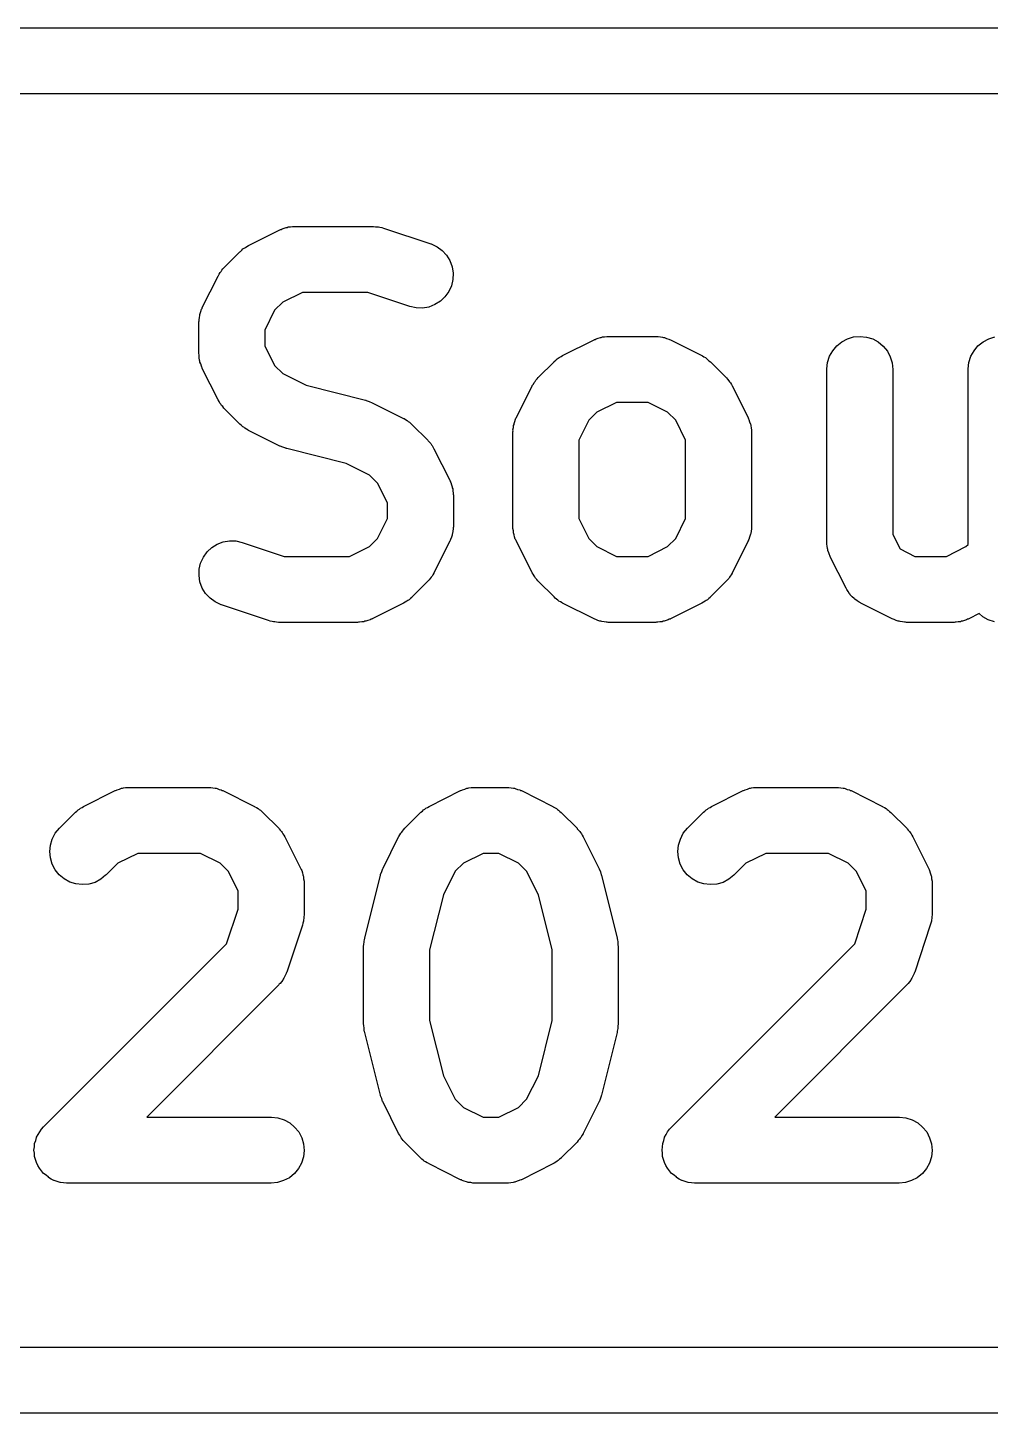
# Model space of a CAD drawing. Extents: x 50 to 150, y -150 to -50.
# Drawn here: x 122.39 to 126.77, y -140.15 to -133.85 of the extents above; entities that cross this region are included whole.
import ezdxf

# ---------------------------------------------------------------- set-up
doc = ezdxf.new("R2010")
doc.units = 0
doc.layers.add('BLACK', color=7, linetype='CONTINUOUS')

msp = doc.modelspace()

# ---------------------------------------------------------------- linework, layer by layer
at = {"layer": 'BLACK', "linetype": 'CONTINUOUS'}
for p, q in [((115.007, -133.85), (130.993, -133.85)), ((130.85, -134.15), (115.15, -134.15)), ((123.574, -134.758), (123.578, -134.756)), ((123.578, -134.756), (123.588, -134.755)), ((123.588, -134.755), (123.598, -134.754)), ((123.598, -134.754), (123.603, -134.754)), ((123.603, -134.754), (123.607, -134.754)), ((123.607, -134.754), (123.964, -134.754)), ((123.964, -134.754), (123.966, -134.754)), ((123.966, -134.754), (123.975, -134.755)), ((123.975, -134.755), (123.983, -134.755)), ((123.983, -134.755), (123.989, -134.756)), ((123.989, -134.756), (123.995, -134.757)), ((123.995, -134.757), (124.004, -134.759)), ((123.397, -134.841), (123.54, -134.769)), ((123.54, -134.769), (123.542, -134.768)), ((123.542, -134.768), (123.546, -134.767)), ((123.546, -134.767), (123.55, -134.765)), ((123.55, -134.765), (123.56, -134.762)), ((123.56, -134.762), (123.569, -134.758)), ((123.569, -134.758), (123.574, -134.758)), ((124.004, -134.759), (124.012, -134.761)), ((124.012, -134.761), (124.226, -134.833)), ((123.287, -134.94), (123.358, -134.869)), ((123.358, -134.869), (123.36, -134.867)), ((123.36, -134.867), (123.366, -134.862)), ((123.366, -134.862), (123.372, -134.856)), ((123.372, -134.856), (123.378, -134.853)), ((123.378, -134.853), (123.383, -134.849)), ((123.383, -134.849), (123.39, -134.845)), ((123.39, -134.845), (123.397, -134.841)), ((124.226, -134.833), (124.228, -134.833)), ((124.228, -134.833), (124.255, -134.846)), ((124.255, -134.846), (124.278, -134.863)), ((124.278, -134.863), (124.298, -134.884)), ((123.281, -134.947), (123.287, -134.94)), ((124.298, -134.884), (124.313, -134.909)), ((124.313, -134.909), (124.324, -134.937)), ((124.324, -134.937), (124.328, -134.966)), ((123.187, -135.122), (123.259, -134.979)), ((123.259, -134.979), (123.26, -134.977)), ((123.26, -134.977), (123.264, -134.97)), ((123.264, -134.97), (123.268, -134.963)), ((123.268, -134.963), (123.272, -134.958)), ((123.272, -134.958), (123.276, -134.953)), ((123.276, -134.953), (123.281, -134.947)), ((124.327, -134.995), (124.321, -135.023)), ((124.328, -134.966), (124.327, -134.995)), ((123.643, -135.054), (123.553, -135.098)), ((123.94, -135.054), (123.643, -135.054)), ((124.131, -135.117), (123.94, -135.054)), ((124.308, -135.05), (124.291, -135.074)), ((124.321, -135.023), (124.308, -135.05)), ((123.18, -135.14), (123.184, -135.13)), ((123.184, -135.13), (123.186, -135.126)), ((123.186, -135.126), (123.187, -135.122)), ((123.516, -135.135), (123.471, -135.225)), ((123.553, -135.098), (123.516, -135.135)), ((124.16, -135.124), (124.131, -135.117)), ((124.189, -135.125), (124.16, -135.124)), ((124.218, -135.12), (124.189, -135.125)), ((124.245, -135.109), (124.218, -135.12)), ((124.27, -135.094), (124.245, -135.109)), ((124.291, -135.074), (124.27, -135.094)), ((123.171, -135.187), (123.172, -135.183)), ((123.171, -135.189), (123.171, -135.187)), ((123.171, -135.332), (123.171, -135.189)), ((123.172, -135.178), (123.174, -135.168)), ((123.172, -135.183), (123.172, -135.178)), ((123.174, -135.168), (123.175, -135.158)), ((123.175, -135.158), (123.176, -135.154)), ((123.176, -135.154), (123.177, -135.15)), ((123.177, -135.15), (123.18, -135.14)), ((123.471, -135.225), (123.471, -135.297)), ((124.988, -135.262), (124.998, -135.258)), ((124.998, -135.258), (125.002, -135.258)), ((125.002, -135.258), (125.007, -135.256)), ((125.007, -135.256), (125.017, -135.255)), ((125.017, -135.255), (125.027, -135.254)), ((125.027, -135.254), (125.031, -135.254)), ((125.031, -135.254), (125.036, -135.254)), ((125.036, -135.254), (125.25, -135.254)), ((125.25, -135.254), (125.252, -135.254)), ((125.252, -135.254), (125.256, -135.254)), ((125.256, -135.254), (125.261, -135.254)), ((125.261, -135.254), (125.271, -135.256)), ((125.271, -135.256), (125.281, -135.257)), ((125.281, -135.257), (125.285, -135.258)), ((125.285, -135.258), (125.29, -135.259)), ((125.29, -135.259), (125.299, -135.263)), ((126.122, -135.264), (126.15, -135.256)), ((126.15, -135.256), (126.18, -135.254)), ((126.18, -135.254), (126.209, -135.257)), ((126.209, -135.257), (126.237, -135.265)), ((126.765, -135.264), (126.793, -135.256)), ((123.471, -135.297), (123.516, -135.386)), ((124.826, -135.341), (124.969, -135.269)), ((124.969, -135.269), (124.971, -135.268)), ((124.971, -135.268), (124.975, -135.267)), ((124.975, -135.267), (124.979, -135.265)), ((124.979, -135.265), (124.988, -135.262)), ((125.299, -135.263), (125.309, -135.266)), ((125.309, -135.266), (125.313, -135.268)), ((125.313, -135.268), (125.317, -135.269)), ((125.317, -135.269), (125.46, -135.341)), ((126.041, -135.344), (126.055, -135.319)), ((126.055, -135.319), (126.074, -135.296)), ((126.074, -135.296), (126.096, -135.278)), ((126.096, -135.278), (126.122, -135.264)), ((126.237, -135.265), (126.262, -135.279)), ((126.262, -135.279), (126.285, -135.298)), ((126.285, -135.298), (126.304, -135.321)), ((126.304, -135.321), (126.317, -135.346)), ((126.684, -135.344), (126.698, -135.319)), ((126.698, -135.319), (126.716, -135.296)), ((126.716, -135.296), (126.739, -135.278)), ((126.739, -135.278), (126.765, -135.264)), ((123.172, -135.337), (123.171, -135.332)), ((123.172, -135.341), (123.172, -135.337)), ((123.173, -135.351), (123.172, -135.341)), ((123.174, -135.361), (123.173, -135.351)), ((123.176, -135.366), (123.174, -135.361)), ((123.176, -135.37), (123.176, -135.366)), ((123.18, -135.379), (123.176, -135.37)), ((123.183, -135.389), (123.18, -135.379)), ((123.516, -135.386), (123.553, -135.423)), ((124.715, -135.44), (124.787, -135.369)), ((124.787, -135.369), (124.788, -135.367)), ((124.788, -135.367), (124.795, -135.362)), ((124.795, -135.362), (124.801, -135.356)), ((124.801, -135.356), (124.806, -135.353)), ((124.806, -135.353), (124.811, -135.349)), ((124.811, -135.349), (124.819, -135.345)), ((124.819, -135.345), (124.826, -135.341)), ((125.46, -135.341), (125.462, -135.342)), ((125.462, -135.342), (125.469, -135.346)), ((125.469, -135.346), (125.476, -135.35)), ((125.476, -135.35), (125.481, -135.354)), ((125.481, -135.354), (125.486, -135.358)), ((125.486, -135.358), (125.492, -135.364)), ((125.492, -135.364), (125.499, -135.369)), ((125.499, -135.369), (125.57, -135.44)), ((126.029, -135.401), (126.032, -135.372)), ((126.032, -135.372), (126.041, -135.344)), ((126.317, -135.346), (126.326, -135.374)), ((126.326, -135.374), (126.329, -135.404)), ((126.671, -135.401), (126.675, -135.372)), ((126.675, -135.372), (126.684, -135.344)), ((123.185, -135.393), (123.183, -135.389)), ((123.186, -135.397), (123.185, -135.393)), ((123.187, -135.399), (123.186, -135.397)), ((123.259, -135.542), (123.187, -135.399)), ((123.553, -135.423), (123.659, -135.476)), ((124.704, -135.453), (124.71, -135.447)), ((124.71, -135.447), (124.715, -135.44)), ((125.57, -135.44), (125.572, -135.442)), ((125.572, -135.442), (125.577, -135.448)), ((125.577, -135.448), (125.583, -135.455)), ((126.029, -135.404), (126.029, -135.401)), ((126.029, -136.189), (126.029, -135.404)), ((126.329, -135.404), (126.329, -136.154)), ((126.671, -135.404), (126.671, -135.401)), ((126.671, -136.199), (126.671, -135.404)), ((123.659, -135.476), (123.929, -135.544)), ((124.616, -135.622), (124.687, -135.479)), ((124.687, -135.479), (124.688, -135.477)), ((124.688, -135.477), (124.693, -135.47)), ((124.693, -135.47), (124.697, -135.463)), ((124.697, -135.463), (124.701, -135.458)), ((124.701, -135.458), (124.704, -135.453)), ((125.583, -135.455), (125.586, -135.46)), ((125.586, -135.46), (125.59, -135.465)), ((125.59, -135.465), (125.594, -135.472)), ((125.594, -135.472), (125.598, -135.479)), ((125.598, -135.479), (125.67, -135.622)), ((123.263, -135.549), (123.259, -135.542)), ((123.267, -135.557), (123.263, -135.549)), ((123.271, -135.562), (123.267, -135.557)), ((123.274, -135.567), (123.271, -135.562)), ((123.28, -135.573), (123.274, -135.567)), ((123.285, -135.58), (123.28, -135.573)), ((123.929, -135.544), (123.931, -135.544)), ((123.931, -135.544), (123.932, -135.545)), ((123.932, -135.545), (123.933, -135.545)), ((123.933, -135.545), (123.946, -135.55)), ((123.946, -135.55), (123.959, -135.555)), ((123.959, -135.555), (123.959, -135.555)), ((123.959, -135.555), (123.96, -135.555)), ((123.96, -135.555), (124.103, -135.627)), ((125.071, -135.554), (124.982, -135.598)), ((125.215, -135.554), (125.071, -135.554)), ((125.304, -135.598), (125.215, -135.554)), ((123.287, -135.581), (123.285, -135.58)), ((123.358, -135.652), (123.287, -135.581)), ((124.103, -135.627), (124.105, -135.627)), ((124.105, -135.627), (124.112, -135.632)), ((124.112, -135.632), (124.119, -135.636)), ((124.119, -135.636), (124.124, -135.64)), ((124.609, -135.64), (124.612, -135.63)), ((124.612, -135.63), (124.614, -135.626)), ((124.614, -135.626), (124.616, -135.622)), ((124.945, -135.635), (124.9, -135.725)), ((124.982, -135.598), (124.945, -135.635)), ((125.341, -135.635), (125.304, -135.598)), ((125.386, -135.725), (125.341, -135.635)), ((125.67, -135.622), (125.671, -135.624)), ((125.671, -135.624), (125.672, -135.628)), ((125.672, -135.628), (125.674, -135.632)), ((125.674, -135.632), (125.677, -135.642)), ((123.365, -135.658), (123.358, -135.652)), ((123.371, -135.664), (123.365, -135.658)), ((123.376, -135.667), (123.371, -135.664)), ((123.381, -135.671), (123.376, -135.667)), ((123.388, -135.675), (123.381, -135.671)), ((123.395, -135.68), (123.388, -135.675)), ((123.397, -135.681), (123.395, -135.68)), ((123.54, -135.752), (123.397, -135.681)), ((124.124, -135.64), (124.129, -135.643)), ((124.129, -135.643), (124.135, -135.649)), ((124.135, -135.649), (124.142, -135.655)), ((124.142, -135.655), (124.213, -135.726)), ((124.6, -135.678), (124.602, -135.668)), ((124.601, -135.683), (124.6, -135.678)), ((124.6, -135.687), (124.601, -135.683)), ((124.6, -135.689), (124.6, -135.687)), ((124.6, -136.118), (124.6, -135.689)), ((124.602, -135.668), (124.603, -135.658)), ((124.603, -135.658), (124.605, -135.654)), ((124.605, -135.65), (124.609, -135.64)), ((124.605, -135.654), (124.605, -135.65)), ((125.677, -135.642), (125.681, -135.652)), ((125.681, -135.652), (125.682, -135.656)), ((125.682, -135.656), (125.683, -135.66)), ((125.683, -135.66), (125.684, -135.67)), ((125.684, -135.67), (125.685, -135.68)), ((125.685, -135.68), (125.685, -135.685)), ((125.685, -135.685), (125.686, -135.689)), ((125.686, -135.689), (125.686, -136.118)), ((123.541, -135.752), (123.54, -135.752)), ((123.541, -135.753), (123.541, -135.752)), ((123.554, -135.757), (123.541, -135.753)), ((123.567, -135.762), (123.554, -135.757)), ((123.568, -135.763), (123.567, -135.762)), ((123.569, -135.763), (123.568, -135.763)), ((123.571, -135.763), (123.569, -135.763)), ((123.841, -135.831), (123.571, -135.763)), ((124.213, -135.726), (124.215, -135.728)), ((124.215, -135.728), (124.22, -135.734)), ((124.22, -135.734), (124.226, -135.74)), ((124.226, -135.74), (124.229, -135.746)), ((124.229, -135.746), (124.233, -135.75)), ((124.233, -135.75), (124.237, -135.758)), ((124.237, -135.758), (124.241, -135.765)), ((124.241, -135.765), (124.313, -135.908)), ((124.9, -135.725), (124.9, -136.082)), ((125.386, -136.082), (125.386, -135.725)), ((123.947, -135.884), (123.841, -135.831)), ((123.984, -135.921), (123.947, -135.884)), ((124.029, -136.01), (123.984, -135.921)), ((124.313, -135.908), (124.314, -135.91)), ((124.314, -135.91), (124.315, -135.914)), ((124.315, -135.914), (124.317, -135.918)), ((124.317, -135.918), (124.32, -135.928)), ((124.32, -135.928), (124.324, -135.937)), ((124.324, -135.937), (124.324, -135.942)), ((124.324, -135.942), (124.326, -135.946)), ((124.326, -135.946), (124.327, -135.956)), ((124.029, -136.082), (124.029, -136.01)), ((124.327, -135.956), (124.328, -135.966)), ((124.328, -135.966), (124.328, -135.971)), ((124.328, -135.971), (124.329, -135.975)), ((124.329, -135.975), (124.329, -136.118)), ((123.984, -136.172), (124.029, -136.082)), ((124.326, -136.139), (124.325, -136.149)), ((124.328, -136.129), (124.326, -136.139)), ((124.329, -136.12), (124.328, -136.124)), ((124.328, -136.124), (124.328, -136.129)), ((124.329, -136.118), (124.329, -136.12)), ((124.6, -136.122), (124.6, -136.118)), ((124.6, -136.127), (124.6, -136.122)), ((124.602, -136.137), (124.6, -136.127)), ((124.603, -136.147), (124.602, -136.137)), ((124.9, -136.082), (124.945, -136.172)), ((125.341, -136.172), (125.386, -136.082)), ((125.684, -136.139), (125.682, -136.149)), ((125.685, -136.129), (125.684, -136.139)), ((125.686, -136.12), (125.685, -136.124)), ((125.685, -136.124), (125.685, -136.129)), ((125.686, -136.118), (125.686, -136.12)), ((123.23, -136.213), (123.255, -136.198)), ((123.255, -136.198), (123.282, -136.187)), ((123.282, -136.187), (123.311, -136.183)), ((123.311, -136.183), (123.34, -136.183)), ((123.34, -136.183), (123.369, -136.19)), ((123.369, -136.19), (123.56, -136.254)), ((123.947, -136.209), (123.984, -136.172)), ((124.313, -136.185), (124.241, -136.328)), ((124.314, -136.181), (124.313, -136.185)), ((124.316, -136.177), (124.314, -136.181)), ((124.32, -136.167), (124.316, -136.177)), ((124.323, -136.158), (124.32, -136.167)), ((124.324, -136.153), (124.323, -136.158)), ((124.325, -136.149), (124.324, -136.153)), ((124.604, -136.151), (124.603, -136.147)), ((124.605, -136.156), (124.604, -136.151)), ((124.608, -136.165), (124.605, -136.156)), ((124.611, -136.175), (124.608, -136.165)), ((124.613, -136.179), (124.611, -136.175)), ((124.615, -136.183), (124.613, -136.179)), ((124.616, -136.185), (124.615, -136.183)), ((124.687, -136.328), (124.616, -136.185)), ((124.945, -136.172), (124.982, -136.209)), ((125.304, -136.209), (125.341, -136.172)), ((125.67, -136.185), (125.598, -136.328)), ((125.671, -136.181), (125.67, -136.185)), ((125.674, -136.177), (125.671, -136.181)), ((125.677, -136.167), (125.674, -136.177)), ((125.68, -136.158), (125.677, -136.167)), ((125.681, -136.153), (125.68, -136.158)), ((125.682, -136.149), (125.681, -136.153)), ((126.029, -136.194), (126.029, -136.189)), ((126.029, -136.198), (126.029, -136.194)), ((126.03, -136.208), (126.029, -136.198)), ((126.329, -136.154), (126.362, -136.22)), ((126.661, -136.209), (126.671, -136.199)), ((123.179, -136.284), (123.192, -136.257)), ((123.192, -136.257), (123.209, -136.233)), ((123.209, -136.233), (123.23, -136.213)), ((123.56, -136.254), (123.857, -136.254)), ((123.857, -136.254), (123.947, -136.209)), ((124.982, -136.209), (125.071, -136.254)), ((125.071, -136.254), (125.215, -136.254)), ((125.215, -136.254), (125.304, -136.209)), ((126.031, -136.218), (126.03, -136.208)), ((126.033, -136.223), (126.031, -136.218)), ((126.033, -136.227), (126.033, -136.223)), ((126.037, -136.237), (126.033, -136.227)), ((126.04, -136.246), (126.037, -136.237)), ((126.042, -136.25), (126.04, -136.246)), ((126.043, -136.254), (126.042, -136.25)), ((126.044, -136.256), (126.043, -136.254)), ((126.116, -136.399), (126.044, -136.256)), ((126.362, -136.22), (126.428, -136.254)), ((126.428, -136.254), (126.572, -136.254)), ((126.572, -136.254), (126.661, -136.209)), ((123.172, -136.341), (123.173, -136.312)), ((123.173, -136.312), (123.179, -136.284)), ((124.24, -136.33), (124.236, -136.337)), ((124.241, -136.328), (124.24, -136.33)), ((124.692, -136.335), (124.687, -136.328)), ((125.597, -136.33), (125.593, -136.337)), ((125.598, -136.328), (125.597, -136.33)), ((123.176, -136.37), (123.172, -136.341)), ((123.187, -136.398), (123.176, -136.37)), ((124.213, -136.367), (124.142, -136.438)), ((124.219, -136.36), (124.213, -136.367)), ((124.224, -136.354), (124.219, -136.36)), ((124.228, -136.349), (124.224, -136.354)), ((124.232, -136.344), (124.228, -136.349)), ((124.236, -136.337), (124.232, -136.344)), ((124.696, -136.342), (124.692, -136.335)), ((124.7, -136.347), (124.696, -136.342)), ((124.703, -136.353), (124.7, -136.347)), ((124.709, -136.359), (124.703, -136.353)), ((124.714, -136.365), (124.709, -136.359)), ((124.715, -136.367), (124.714, -136.365)), ((124.787, -136.438), (124.715, -136.367)), ((125.57, -136.367), (125.499, -136.438)), ((125.576, -136.36), (125.57, -136.367)), ((125.582, -136.354), (125.576, -136.36)), ((125.585, -136.349), (125.582, -136.354)), ((125.589, -136.344), (125.585, -136.349)), ((125.593, -136.337), (125.589, -136.344)), ((123.202, -136.423), (123.187, -136.398)), ((123.222, -136.444), (123.202, -136.423)), ((123.245, -136.461), (123.222, -136.444)), ((124.117, -136.458), (124.11, -136.462)), ((124.122, -136.454), (124.117, -136.458)), ((124.128, -136.451), (124.122, -136.454)), ((124.134, -136.445), (124.128, -136.451)), ((124.14, -136.44), (124.134, -136.445)), ((124.142, -136.438), (124.14, -136.44)), ((124.793, -136.444), (124.787, -136.438)), ((124.799, -136.449), (124.793, -136.444)), ((124.805, -136.453), (124.799, -136.449)), ((124.809, -136.457), (124.805, -136.453)), ((124.817, -136.461), (124.809, -136.457)), ((125.475, -136.458), (125.467, -136.462)), ((125.479, -136.454), (125.475, -136.458)), ((125.485, -136.451), (125.479, -136.454)), ((125.491, -136.445), (125.485, -136.451)), ((125.497, -136.44), (125.491, -136.445)), ((125.499, -136.438), (125.497, -136.44)), ((126.118, -136.402), (126.116, -136.399)), ((126.119, -136.405), (126.118, -136.402)), ((126.125, -136.414), (126.119, -136.405)), ((126.131, -136.424), (126.125, -136.414)), ((126.134, -136.426), (126.131, -136.424)), ((126.135, -136.429), (126.134, -136.426)), ((126.144, -136.437), (126.135, -136.429)), ((126.152, -136.445), (126.144, -136.437)), ((126.154, -136.447), (126.152, -136.445)), ((126.156, -136.449), (126.154, -136.447)), ((126.166, -136.456), (126.156, -136.449)), ((126.175, -136.462), (126.166, -136.456)), ((123.272, -136.474), (123.245, -136.461)), ((123.274, -136.474), (123.272, -136.474)), ((123.488, -136.546), (123.274, -136.474)), ((124.103, -136.466), (123.96, -136.538)), ((124.11, -136.462), (124.103, -136.466)), ((124.824, -136.465), (124.817, -136.461)), ((124.826, -136.466), (124.824, -136.465)), ((124.969, -136.538), (124.826, -136.466)), ((125.46, -136.466), (125.317, -136.538)), ((125.467, -136.462), (125.46, -136.466)), ((126.178, -136.464), (126.175, -136.462)), ((126.181, -136.465), (126.178, -136.464)), ((126.183, -136.466), (126.181, -136.465)), ((126.326, -136.538), (126.183, -136.466)), ((126.721, -136.514), (126.674, -136.538)), ((126.738, -136.528), (126.721, -136.514)), ((123.496, -136.548), (123.488, -136.546)), ((123.505, -136.55), (123.496, -136.548)), ((123.511, -136.551), (123.505, -136.55)), ((123.517, -136.552), (123.511, -136.551)), ((123.525, -136.553), (123.517, -136.552)), ((123.534, -136.554), (123.525, -136.553)), ((123.536, -136.554), (123.534, -136.554)), ((123.893, -136.554), (123.536, -136.554)), ((123.897, -136.553), (123.893, -136.554)), ((123.902, -136.553), (123.897, -136.553)), ((123.912, -136.552), (123.902, -136.553)), ((123.922, -136.551), (123.912, -136.552)), ((123.926, -136.549), (123.922, -136.551)), ((123.931, -136.549), (123.926, -136.549)), ((123.94, -136.545), (123.931, -136.549)), ((123.95, -136.542), (123.94, -136.545)), ((123.954, -136.54), (123.95, -136.542)), ((123.958, -136.539), (123.954, -136.54)), ((123.96, -136.538), (123.958, -136.539)), ((124.973, -136.539), (124.969, -136.538)), ((124.977, -136.541), (124.973, -136.539)), ((124.986, -136.545), (124.977, -136.541)), ((124.996, -136.548), (124.986, -136.545)), ((125, -136.549), (124.996, -136.548)), ((125.005, -136.55), (125, -136.549)), ((125.015, -136.551), (125.005, -136.55)), ((125.025, -136.553), (125.015, -136.551)), ((125.029, -136.553), (125.025, -136.553)), ((125.034, -136.554), (125.029, -136.553)), ((125.036, -136.554), (125.034, -136.554)), ((125.25, -136.554), (125.036, -136.554)), ((125.254, -136.553), (125.25, -136.554)), ((125.259, -136.553), (125.254, -136.553)), ((125.269, -136.552), (125.259, -136.553)), ((125.279, -136.551), (125.269, -136.552)), ((125.283, -136.549), (125.279, -136.551)), ((125.288, -136.549), (125.283, -136.549)), ((125.297, -136.545), (125.288, -136.549)), ((125.307, -136.542), (125.297, -136.545)), ((125.311, -136.54), (125.307, -136.542)), ((125.315, -136.539), (125.311, -136.54)), ((125.317, -136.538), (125.315, -136.539)), ((126.33, -136.539), (126.326, -136.538)), ((126.334, -136.541), (126.33, -136.539)), ((126.344, -136.545), (126.334, -136.541)), ((126.353, -136.548), (126.344, -136.545)), ((126.357, -136.549), (126.353, -136.548)), ((126.362, -136.55), (126.357, -136.549)), ((126.372, -136.551), (126.362, -136.55)), ((126.382, -136.553), (126.372, -136.551)), ((126.386, -136.553), (126.382, -136.553)), ((126.391, -136.554), (126.386, -136.553)), ((126.393, -136.554), (126.391, -136.554)), ((126.607, -136.554), (126.393, -136.554)), ((126.612, -136.553), (126.607, -136.554)), ((126.616, -136.553), (126.612, -136.553)), ((126.626, -136.552), (126.616, -136.553)), ((126.636, -136.551), (126.626, -136.552)), ((126.641, -136.549), (126.636, -136.551)), ((126.645, -136.549), (126.641, -136.549)), ((126.654, -136.545), (126.645, -136.549)), ((126.664, -136.542), (126.654, -136.545)), ((126.668, -136.54), (126.664, -136.542)), ((126.672, -136.539), (126.668, -136.54)), ((126.674, -136.538), (126.672, -136.539)), ((126.763, -136.542), (126.738, -136.528)), ((126.791, -136.551), (126.763, -136.542)), ((122.647, -137.391), (122.79, -137.319)), ((122.79, -137.319), (122.792, -137.318)), ((122.792, -137.318), (122.796, -137.317)), ((122.796, -137.317), (122.8, -137.315)), ((122.8, -137.315), (122.81, -137.312)), ((122.81, -137.312), (122.819, -137.308)), ((122.819, -137.308), (122.824, -137.308)), ((122.824, -137.308), (122.828, -137.306)), ((122.828, -137.306), (122.838, -137.305)), ((122.838, -137.305), (122.848, -137.304)), ((122.848, -137.304), (122.853, -137.304)), ((122.853, -137.304), (122.857, -137.304)), ((122.857, -137.304), (123.214, -137.304)), ((123.214, -137.304), (123.216, -137.304)), ((123.216, -137.304), (123.221, -137.304)), ((123.221, -137.304), (123.225, -137.304)), ((123.225, -137.304), (123.235, -137.306)), ((123.235, -137.306), (123.245, -137.307)), ((123.245, -137.307), (123.25, -137.308)), ((123.25, -137.308), (123.254, -137.309)), ((123.254, -137.309), (123.264, -137.313)), ((123.264, -137.313), (123.273, -137.316)), ((123.273, -137.316), (123.277, -137.318)), ((123.277, -137.318), (123.281, -137.319)), ((123.281, -137.319), (123.424, -137.391)), ((124.219, -137.391), (124.361, -137.319)), ((124.361, -137.319), (124.363, -137.318)), ((124.363, -137.318), (124.368, -137.317)), ((124.368, -137.317), (124.371, -137.315)), ((124.371, -137.315), (124.381, -137.312)), ((124.381, -137.312), (124.391, -137.308)), ((124.391, -137.308), (124.395, -137.308)), ((124.395, -137.308), (124.399, -137.306)), ((124.399, -137.306), (124.41, -137.305)), ((124.41, -137.305), (124.42, -137.304)), ((124.42, -137.304), (124.424, -137.304)), ((124.424, -137.304), (124.429, -137.304)), ((124.429, -137.304), (124.571, -137.304)), ((124.571, -137.304), (124.574, -137.304)), ((124.574, -137.304), (124.578, -137.304)), ((124.578, -137.304), (124.582, -137.304)), ((124.582, -137.304), (124.592, -137.306)), ((124.592, -137.306), (124.603, -137.307)), ((124.603, -137.307), (124.607, -137.308)), ((124.607, -137.308), (124.611, -137.309)), ((124.611, -137.309), (124.621, -137.313)), ((124.621, -137.313), (124.631, -137.316)), ((124.631, -137.316), (124.634, -137.318)), ((124.634, -137.318), (124.639, -137.319)), ((124.639, -137.319), (124.781, -137.391)), ((125.504, -137.391), (125.647, -137.319)), ((125.647, -137.319), (125.649, -137.318)), ((125.649, -137.318), (125.653, -137.317)), ((125.653, -137.317), (125.657, -137.315)), ((125.657, -137.315), (125.667, -137.312)), ((125.667, -137.312), (125.677, -137.308)), ((125.677, -137.308), (125.681, -137.308)), ((125.681, -137.308), (125.685, -137.306)), ((125.685, -137.306), (125.695, -137.305)), ((125.695, -137.305), (125.705, -137.304)), ((125.705, -137.304), (125.71, -137.304)), ((125.71, -137.304), (125.714, -137.304)), ((125.714, -137.304), (126.071, -137.304)), ((126.071, -137.304), (126.074, -137.304)), ((126.074, -137.304), (126.078, -137.304)), ((126.078, -137.304), (126.082, -137.304)), ((126.082, -137.304), (126.092, -137.306)), ((126.092, -137.306), (126.103, -137.307)), ((126.103, -137.307), (126.107, -137.308)), ((126.107, -137.308), (126.111, -137.309)), ((126.111, -137.309), (126.121, -137.313)), ((126.121, -137.313), (126.131, -137.316)), ((126.131, -137.316), (126.134, -137.318)), ((126.134, -137.318), (126.139, -137.319)), ((126.139, -137.319), (126.281, -137.391)), ((122.622, -137.406), (122.628, -137.403)), ((122.628, -137.403), (122.633, -137.399)), ((122.633, -137.399), (122.64, -137.395)), ((122.64, -137.395), (122.647, -137.391)), ((123.424, -137.391), (123.426, -137.392)), ((123.426, -137.392), (123.433, -137.396)), ((123.433, -137.396), (123.441, -137.4)), ((123.441, -137.4), (123.445, -137.404)), ((124.194, -137.406), (124.199, -137.403)), ((124.199, -137.403), (124.204, -137.399)), ((124.204, -137.399), (124.211, -137.395)), ((124.211, -137.395), (124.219, -137.391)), ((124.781, -137.391), (124.783, -137.392)), ((124.783, -137.392), (124.79, -137.396)), ((124.79, -137.396), (124.798, -137.4)), ((124.798, -137.4), (124.803, -137.404)), ((125.48, -137.406), (125.485, -137.403)), ((125.485, -137.403), (125.49, -137.399)), ((125.49, -137.399), (125.497, -137.395)), ((125.497, -137.395), (125.504, -137.391)), ((126.281, -137.391), (126.283, -137.392)), ((126.283, -137.392), (126.29, -137.396)), ((126.29, -137.396), (126.298, -137.4)), ((126.298, -137.4), (126.303, -137.404)), ((122.537, -137.49), (122.608, -137.419)), ((122.608, -137.419), (122.61, -137.417)), ((122.61, -137.417), (122.616, -137.412)), ((122.616, -137.412), (122.622, -137.406)), ((123.445, -137.404), (123.451, -137.408)), ((123.451, -137.408), (123.457, -137.414)), ((123.457, -137.414), (123.463, -137.419)), ((123.463, -137.419), (123.535, -137.49)), ((124.108, -137.49), (124.18, -137.419)), ((124.18, -137.419), (124.181, -137.417)), ((124.181, -137.417), (124.188, -137.412)), ((124.188, -137.412), (124.194, -137.406)), ((124.803, -137.404), (124.808, -137.408)), ((124.808, -137.408), (124.814, -137.414)), ((124.814, -137.414), (124.82, -137.419)), ((124.82, -137.419), (124.892, -137.49)), ((125.394, -137.49), (125.465, -137.419)), ((125.465, -137.419), (125.467, -137.417)), ((125.467, -137.417), (125.473, -137.412)), ((125.473, -137.412), (125.48, -137.406)), ((126.303, -137.404), (126.308, -137.408)), ((126.308, -137.408), (126.314, -137.414)), ((126.314, -137.414), (126.32, -137.419)), ((126.32, -137.419), (126.392, -137.49)), ((122.504, -137.539), (122.518, -137.513)), ((122.518, -137.513), (122.537, -137.49)), ((123.535, -137.49), (123.536, -137.492)), ((123.536, -137.492), (123.541, -137.498)), ((123.541, -137.498), (123.547, -137.505)), ((123.547, -137.505), (123.55, -137.51)), ((123.55, -137.51), (123.554, -137.515)), ((123.554, -137.515), (123.558, -137.522)), ((123.558, -137.522), (123.563, -137.529)), ((123.563, -137.529), (123.634, -137.672)), ((124.009, -137.672), (124.08, -137.529)), ((124.08, -137.529), (124.081, -137.527)), ((124.081, -137.527), (124.086, -137.52)), ((124.086, -137.52), (124.09, -137.513)), ((124.09, -137.513), (124.094, -137.508)), ((124.094, -137.508), (124.097, -137.503)), ((124.097, -137.503), (124.103, -137.497)), ((124.103, -137.497), (124.108, -137.49)), ((124.892, -137.49), (124.893, -137.492)), ((124.893, -137.492), (124.899, -137.498)), ((124.899, -137.498), (124.904, -137.505)), ((124.904, -137.505), (124.908, -137.51)), ((124.908, -137.51), (124.912, -137.515)), ((124.912, -137.515), (124.915, -137.522)), ((124.915, -137.522), (124.92, -137.529)), ((124.92, -137.529), (124.991, -137.672)), ((125.362, -137.539), (125.375, -137.513)), ((125.375, -137.513), (125.394, -137.49)), ((126.392, -137.49), (126.393, -137.492)), ((126.393, -137.492), (126.399, -137.498)), ((126.399, -137.498), (126.404, -137.505)), ((126.404, -137.505), (126.408, -137.51)), ((126.408, -137.51), (126.412, -137.515)), ((126.412, -137.515), (126.415, -137.522)), ((126.415, -137.522), (126.42, -137.529)), ((126.42, -137.529), (126.491, -137.672)), ((122.493, -137.596), (122.496, -137.567)), ((122.496, -137.567), (122.504, -137.539)), ((125.35, -137.596), (125.353, -137.567)), ((125.353, -137.567), (125.362, -137.539)), ((122.496, -137.625), (122.493, -137.596)), ((122.504, -137.653), (122.496, -137.625)), ((122.518, -137.679), (122.504, -137.653)), ((122.803, -137.648), (122.749, -137.702)), ((122.893, -137.604), (122.803, -137.648)), ((123.179, -137.604), (122.893, -137.604)), ((123.268, -137.648), (123.179, -137.604)), ((123.305, -137.685), (123.268, -137.648)), ((124.375, -137.648), (124.338, -137.685)), ((124.464, -137.604), (124.375, -137.648)), ((124.536, -137.604), (124.464, -137.604)), ((124.625, -137.648), (124.536, -137.604)), ((124.662, -137.685), (124.625, -137.648)), ((125.353, -137.625), (125.35, -137.596)), ((125.361, -137.653), (125.353, -137.625)), ((125.375, -137.679), (125.361, -137.653)), ((125.66, -137.648), (125.606, -137.702)), ((125.75, -137.604), (125.66, -137.648)), ((126.036, -137.604), (125.75, -137.604)), ((126.125, -137.648), (126.036, -137.604)), ((126.162, -137.685), (126.125, -137.648)), ((122.536, -137.702), (122.518, -137.679)), ((122.559, -137.72), (122.536, -137.702)), ((122.747, -137.704), (122.725, -137.722)), ((122.749, -137.702), (122.747, -137.704)), ((123.35, -137.775), (123.305, -137.685)), ((123.634, -137.672), (123.635, -137.674)), ((123.635, -137.674), (123.637, -137.678)), ((123.637, -137.678), (123.639, -137.682)), ((123.639, -137.682), (123.642, -137.692)), ((123.642, -137.692), (123.645, -137.702)), ((123.645, -137.702), (123.646, -137.706)), ((123.646, -137.706), (123.647, -137.71)), ((123.647, -137.71), (123.648, -137.72)), ((123.926, -137.989), (123.997, -137.703)), ((123.997, -137.703), (123.998, -137.701)), ((123.998, -137.7), (124.003, -137.687)), ((123.998, -137.701), (123.998, -137.7)), ((123.998, -137.7), (123.998, -137.7)), ((124.003, -137.687), (124.008, -137.673)), ((124.008, -137.673), (124.009, -137.672)), ((124.008, -137.673), (124.008, -137.673)), ((124.338, -137.685), (124.284, -137.792)), ((124.716, -137.792), (124.662, -137.685)), ((124.991, -137.672), (124.992, -137.674)), ((124.992, -137.674), (124.992, -137.675)), ((124.992, -137.675), (124.993, -137.675)), ((124.993, -137.675), (124.998, -137.688)), ((124.998, -137.688), (125.002, -137.702)), ((125.002, -137.702), (125.002, -137.702)), ((125.002, -137.702), (125.003, -137.703)), ((125.003, -137.703), (125.074, -137.989)), ((125.393, -137.702), (125.375, -137.679)), ((125.416, -137.72), (125.393, -137.702)), ((125.605, -137.704), (125.582, -137.722)), ((125.606, -137.702), (125.605, -137.704)), ((126.207, -137.775), (126.162, -137.685)), ((126.491, -137.672), (126.492, -137.674)), ((126.492, -137.674), (126.494, -137.678)), ((126.494, -137.678), (126.496, -137.682)), ((126.496, -137.682), (126.499, -137.692)), ((126.499, -137.692), (126.502, -137.702)), ((126.502, -137.702), (126.503, -137.706)), ((126.503, -137.706), (126.504, -137.71)), ((126.504, -137.71), (126.505, -137.72)), ((122.584, -137.735), (122.559, -137.72)), ((122.612, -137.743), (122.584, -137.735)), ((122.641, -137.746), (122.612, -137.743)), ((122.67, -137.744), (122.641, -137.746)), ((122.699, -137.736), (122.67, -137.744)), ((122.725, -137.722), (122.699, -137.736)), ((123.35, -137.858), (123.35, -137.775)), ((123.648, -137.72), (123.65, -137.73)), ((123.65, -137.73), (123.65, -137.735)), ((123.65, -137.735), (123.65, -137.739)), ((123.65, -137.739), (123.65, -137.882)), ((125.441, -137.735), (125.416, -137.72)), ((125.469, -137.743), (125.441, -137.735)), ((125.498, -137.746), (125.469, -137.743)), ((125.528, -137.744), (125.498, -137.746)), ((125.556, -137.736), (125.528, -137.744)), ((125.582, -137.722), (125.556, -137.736)), ((126.207, -137.858), (126.207, -137.775)), ((126.505, -137.72), (126.507, -137.73)), ((126.507, -137.73), (126.507, -137.735)), ((126.507, -137.735), (126.507, -137.739)), ((126.507, -137.739), (126.507, -137.882)), ((124.284, -137.792), (124.221, -138.043)), ((124.779, -138.043), (124.716, -137.792)), ((123.297, -138.015), (123.35, -137.858)), ((123.649, -137.901), (123.647, -137.907)), ((123.647, -137.907), (123.647, -137.913)), ((123.65, -137.884), (123.649, -137.893)), ((123.649, -137.893), (123.649, -137.901)), ((123.65, -137.882), (123.65, -137.884)), ((126.155, -138.015), (126.207, -137.858)), ((126.505, -137.907), (126.504, -137.913)), ((126.506, -137.901), (126.505, -137.907)), ((126.507, -137.884), (126.506, -137.893)), ((126.506, -137.893), (126.506, -137.901)), ((126.507, -137.882), (126.507, -137.884)), ((123.642, -137.93), (123.571, -138.144)), ((123.644, -137.921), (123.642, -137.93)), ((123.647, -137.913), (123.644, -137.921)), ((126.499, -137.93), (126.428, -138.144)), ((126.501, -137.921), (126.499, -137.93)), ((126.504, -137.913), (126.501, -137.921)), ((122.465, -138.848), (123.297, -138.015)), ((123.921, -138.023), (123.922, -138.02)), ((123.921, -138.025), (123.921, -138.023)), ((123.921, -138.382), (123.921, -138.025)), ((123.922, -138.018), (123.923, -138.006)), ((123.922, -138.02), (123.922, -138.018)), ((123.923, -138.006), (123.925, -137.994)), ((123.925, -137.994), (123.926, -137.991)), ((123.926, -137.991), (123.926, -137.989)), ((125.074, -137.989), (125.075, -137.991)), ((125.075, -137.991), (125.075, -137.993)), ((125.075, -137.993), (125.076, -137.996)), ((125.076, -137.996), (125.077, -138.008)), ((125.077, -138.008), (125.078, -138.02)), ((125.078, -138.02), (125.078, -138.022)), ((125.078, -138.022), (125.079, -138.025)), ((125.079, -138.025), (125.079, -138.382)), ((125.323, -138.848), (126.155, -138.015)), ((124.221, -138.043), (124.221, -138.364)), ((124.779, -138.364), (124.779, -138.043)), ((123.567, -138.154), (123.562, -138.163)), ((123.568, -138.15), (123.567, -138.154)), ((123.57, -138.146), (123.568, -138.15)), ((123.571, -138.144), (123.57, -138.146)), ((126.424, -138.154), (126.419, -138.163)), ((126.425, -138.15), (126.424, -138.154)), ((126.427, -138.146), (126.425, -138.15)), ((126.428, -138.144), (126.427, -138.146)), ((123.535, -138.202), (122.934, -138.804)), ((123.537, -138.199), (123.535, -138.202)), ((123.541, -138.196), (123.537, -138.199)), ((123.547, -138.188), (123.541, -138.196)), ((123.553, -138.18), (123.547, -138.188)), ((123.555, -138.176), (123.553, -138.18)), ((123.558, -138.172), (123.555, -138.176)), ((123.562, -138.163), (123.558, -138.172)), ((126.392, -138.202), (125.791, -138.804)), ((126.395, -138.199), (126.392, -138.202)), ((126.398, -138.196), (126.395, -138.199)), ((126.404, -138.188), (126.398, -138.196)), ((126.41, -138.18), (126.404, -138.188)), ((126.412, -138.176), (126.41, -138.18)), ((126.415, -138.172), (126.412, -138.176)), ((126.419, -138.163), (126.415, -138.172)), ((123.922, -138.385), (123.921, -138.382)), ((123.922, -138.387), (123.922, -138.385)), ((123.923, -138.399), (123.922, -138.387)), ((123.924, -138.411), (123.923, -138.399)), ((123.925, -138.414), (123.924, -138.411)), ((124.221, -138.364), (124.284, -138.616)), ((124.716, -138.616), (124.779, -138.364)), ((125.077, -138.401), (125.075, -138.413)), ((125.078, -138.39), (125.077, -138.401)), ((125.079, -138.384), (125.078, -138.387)), ((125.078, -138.387), (125.078, -138.39)), ((125.079, -138.382), (125.079, -138.384)), ((123.925, -138.416), (123.925, -138.414)), ((123.926, -138.419), (123.925, -138.416)), ((123.997, -138.704), (123.926, -138.419)), ((125.074, -138.419), (125.003, -138.704)), ((125.075, -138.413), (125.074, -138.416)), ((125.074, -138.416), (125.074, -138.419)), ((124.284, -138.616), (124.338, -138.722)), ((124.662, -138.722), (124.716, -138.616)), ((123.998, -138.705), (123.997, -138.704)), ((123.998, -138.706), (123.998, -138.705)), ((124.003, -138.719), (123.998, -138.706)), ((124.007, -138.732), (124.003, -138.719)), ((124.338, -138.722), (124.375, -138.759)), ((124.625, -138.759), (124.662, -138.722)), ((124.997, -138.721), (124.992, -138.734)), ((125.002, -138.708), (124.997, -138.721)), ((125.003, -138.704), (125.002, -138.706)), ((125.002, -138.706), (125.002, -138.707)), ((125.002, -138.707), (125.002, -138.708)), ((124.008, -138.732), (124.007, -138.732)), ((124.008, -138.733), (124.008, -138.732)), ((124.009, -138.735), (124.008, -138.733)), ((124.08, -138.878), (124.009, -138.735)), ((124.375, -138.759), (124.464, -138.804)), ((124.536, -138.804), (124.625, -138.759)), ((124.991, -138.735), (124.92, -138.878)), ((124.992, -138.734), (124.991, -138.735)), ((124.992, -138.734), (124.992, -138.734)), ((122.456, -138.858), (122.465, -138.848)), ((122.934, -138.804), (123.5, -138.804)), ((123.5, -138.804), (123.502, -138.804)), ((123.502, -138.804), (123.531, -138.807)), ((123.531, -138.807), (123.559, -138.816)), ((123.559, -138.816), (123.585, -138.83)), ((123.585, -138.83), (123.607, -138.849)), ((123.607, -138.849), (123.626, -138.871)), ((124.464, -138.804), (124.536, -138.804)), ((125.313, -138.858), (125.323, -138.848)), ((125.791, -138.804), (126.357, -138.804)), ((126.357, -138.804), (126.359, -138.804)), ((126.359, -138.804), (126.388, -138.807)), ((126.388, -138.807), (126.416, -138.816)), ((126.416, -138.816), (126.442, -138.83)), ((126.442, -138.83), (126.464, -138.849)), ((126.464, -138.849), (126.483, -138.871)), ((122.424, -138.923), (122.429, -138.91)), ((122.429, -138.91), (122.433, -138.896)), ((122.433, -138.895), (122.44, -138.883)), ((122.433, -138.896), (122.433, -138.895)), ((122.433, -138.896), (122.433, -138.896)), ((122.44, -138.883), (122.447, -138.87)), ((122.447, -138.87), (122.456, -138.858)), ((122.447, -138.87), (122.447, -138.87)), ((122.447, -138.87), (122.447, -138.87)), ((123.626, -138.871), (123.639, -138.897)), ((123.639, -138.897), (123.647, -138.925)), ((124.085, -138.885), (124.08, -138.878)), ((124.088, -138.892), (124.085, -138.885)), ((124.092, -138.897), (124.088, -138.892)), ((124.096, -138.903), (124.092, -138.897)), ((124.101, -138.909), (124.096, -138.903)), ((124.107, -138.915), (124.101, -138.909)), ((124.108, -138.917), (124.107, -138.915)), ((124.897, -138.91), (124.892, -138.917)), ((124.903, -138.904), (124.897, -138.91)), ((124.906, -138.899), (124.903, -138.904)), ((124.91, -138.894), (124.906, -138.899)), ((124.914, -138.887), (124.91, -138.894)), ((124.919, -138.88), (124.914, -138.887)), ((124.92, -138.878), (124.919, -138.88)), ((125.282, -138.923), (125.286, -138.91)), ((125.286, -138.91), (125.29, -138.896)), ((125.29, -138.895), (125.297, -138.883)), ((125.29, -138.896), (125.29, -138.895)), ((125.29, -138.896), (125.29, -138.896)), ((125.297, -138.883), (125.304, -138.87)), ((125.304, -138.87), (125.313, -138.858)), ((125.304, -138.87), (125.304, -138.87)), ((125.304, -138.87), (125.304, -138.87)), ((126.483, -138.871), (126.496, -138.897)), ((126.496, -138.897), (126.504, -138.925)), ((122.421, -138.953), (122.423, -138.938)), ((122.423, -138.967), (122.421, -138.953)), ((122.421, -138.953), (122.421, -138.953)), ((122.421, -138.953), (122.421, -138.953)), ((122.423, -138.938), (122.424, -138.924)), ((122.424, -138.982), (122.423, -138.967)), ((122.424, -138.924), (122.424, -138.923)), ((122.424, -138.924), (122.424, -138.924)), ((123.647, -138.925), (123.65, -138.955)), ((123.65, -138.955), (123.647, -138.984)), ((124.18, -138.988), (124.108, -138.917)), ((124.892, -138.917), (124.82, -138.988)), ((125.279, -138.953), (125.28, -138.938)), ((125.28, -138.967), (125.279, -138.953)), ((125.279, -138.953), (125.279, -138.953)), ((125.279, -138.953), (125.279, -138.953)), ((125.28, -138.938), (125.282, -138.924)), ((125.281, -138.982), (125.28, -138.967)), ((125.282, -138.924), (125.282, -138.923)), ((125.282, -138.924), (125.282, -138.924)), ((126.504, -138.925), (126.507, -138.955)), ((126.507, -138.955), (126.504, -138.984)), ((122.428, -138.996), (122.424, -138.982)), ((122.424, -138.982), (122.424, -138.982)), ((122.424, -138.982), (122.424, -138.982)), ((122.432, -139.01), (122.428, -138.996)), ((122.433, -139.01), (122.432, -139.01)), ((122.432, -139.01), (122.432, -139.01)), ((122.439, -139.023), (122.433, -139.01)), ((122.446, -139.036), (122.439, -139.023)), ((122.455, -139.047), (122.446, -139.036)), ((122.446, -139.036), (122.446, -139.036)), ((122.446, -139.036), (122.446, -139.036)), ((123.624, -139.037), (123.606, -139.06)), ((123.638, -139.012), (123.624, -139.037)), ((123.647, -138.984), (123.638, -139.012)), ((124.186, -138.994), (124.18, -138.988)), ((124.192, -138.999), (124.186, -138.994)), ((124.197, -139.003), (124.192, -138.999)), ((124.202, -139.007), (124.197, -139.003)), ((124.21, -139.011), (124.202, -139.007)), ((124.217, -139.015), (124.21, -139.011)), ((124.219, -139.016), (124.217, -139.015)), ((124.361, -139.088), (124.219, -139.016)), ((124.781, -139.016), (124.639, -139.088)), ((124.788, -139.012), (124.781, -139.016)), ((124.796, -139.008), (124.788, -139.012)), ((124.801, -139.004), (124.796, -139.008)), ((124.806, -139.001), (124.801, -139.004)), ((124.812, -138.995), (124.806, -139.001)), ((124.819, -138.99), (124.812, -138.995)), ((124.82, -138.988), (124.819, -138.99)), ((125.285, -138.996), (125.281, -138.982)), ((125.281, -138.982), (125.281, -138.982)), ((125.281, -138.982), (125.281, -138.982)), ((125.289, -139.01), (125.285, -138.996)), ((125.29, -139.01), (125.289, -139.01)), ((125.296, -139.023), (125.29, -139.01)), ((125.29, -139.01), (125.29, -139.01)), ((125.303, -139.036), (125.296, -139.023)), ((125.312, -139.047), (125.303, -139.036)), ((125.303, -139.036), (125.303, -139.036)), ((125.303, -139.036), (125.303, -139.036)), ((126.481, -139.037), (126.463, -139.06)), ((126.495, -139.012), (126.481, -139.037)), ((126.504, -138.984), (126.495, -139.012)), ((122.464, -139.059), (122.455, -139.047)), ((122.465, -139.059), (122.464, -139.059)), ((122.464, -139.059), (122.464, -139.059)), ((122.476, -139.068), (122.465, -139.059)), ((122.487, -139.077), (122.476, -139.068)), ((122.487, -139.078), (122.487, -139.077)), ((122.487, -139.077), (122.487, -139.077)), ((122.5, -139.085), (122.487, -139.078)), ((122.512, -139.091), (122.5, -139.085)), ((122.513, -139.092), (122.512, -139.091)), ((122.527, -139.096), (122.513, -139.092)), ((122.513, -139.092), (122.513, -139.092)), ((122.54, -139.1), (122.527, -139.096)), ((122.541, -139.1), (122.54, -139.1)), ((122.555, -139.102), (122.541, -139.1)), ((122.541, -139.1), (122.541, -139.1)), ((122.569, -139.104), (122.555, -139.102)), ((122.57, -139.104), (122.569, -139.104)), ((122.571, -139.104), (122.57, -139.104)), ((122.57, -139.104), (122.57, -139.104)), ((122.57, -139.104), (122.57, -139.104)), ((123.5, -139.104), (122.571, -139.104)), ((123.529, -139.101), (123.5, -139.104)), ((123.557, -139.092), (123.529, -139.101)), ((123.583, -139.079), (123.557, -139.092)), ((123.606, -139.06), (123.583, -139.079)), ((124.366, -139.089), (124.361, -139.088)), ((124.369, -139.091), (124.366, -139.089)), ((124.379, -139.095), (124.369, -139.091)), ((124.389, -139.098), (124.379, -139.095)), ((124.393, -139.099), (124.389, -139.098)), ((124.397, -139.1), (124.393, -139.099)), ((124.408, -139.101), (124.397, -139.1)), ((124.418, -139.103), (124.408, -139.101)), ((124.422, -139.103), (124.418, -139.103)), ((124.426, -139.104), (124.422, -139.103)), ((124.429, -139.104), (124.426, -139.104)), ((124.571, -139.104), (124.429, -139.104)), ((124.576, -139.103), (124.571, -139.104)), ((124.58, -139.103), (124.576, -139.103)), ((124.59, -139.102), (124.58, -139.103)), ((124.601, -139.101), (124.59, -139.102)), ((124.605, -139.099), (124.601, -139.101)), ((124.609, -139.099), (124.605, -139.099)), ((124.619, -139.095), (124.609, -139.099)), ((124.629, -139.092), (124.619, -139.095)), ((124.632, -139.09), (124.629, -139.092)), ((124.637, -139.089), (124.632, -139.09)), ((124.639, -139.088), (124.637, -139.089)), ((125.321, -139.059), (125.312, -139.047)), ((125.322, -139.059), (125.321, -139.059)), ((125.333, -139.068), (125.322, -139.059)), ((125.322, -139.059), (125.322, -139.059)), ((125.344, -139.077), (125.333, -139.068)), ((125.344, -139.078), (125.344, -139.077)), ((125.344, -139.077), (125.344, -139.077)), ((125.357, -139.085), (125.344, -139.078)), ((125.369, -139.091), (125.357, -139.085)), ((125.37, -139.092), (125.369, -139.091)), ((125.384, -139.096), (125.37, -139.092)), ((125.37, -139.092), (125.37, -139.092)), ((125.397, -139.1), (125.384, -139.096)), ((125.398, -139.1), (125.397, -139.1)), ((125.412, -139.102), (125.398, -139.1)), ((125.398, -139.1), (125.398, -139.1)), ((125.426, -139.104), (125.412, -139.102)), ((125.427, -139.104), (125.426, -139.104)), ((125.429, -139.104), (125.427, -139.104)), ((125.427, -139.104), (125.427, -139.104)), ((125.427, -139.104), (125.427, -139.104)), ((126.357, -139.104), (125.429, -139.104)), ((126.386, -139.101), (126.357, -139.104)), ((126.414, -139.092), (126.386, -139.101)), ((126.44, -139.079), (126.414, -139.092)), ((126.463, -139.06), (126.44, -139.079)), ((115.15, -139.85), (130.85, -139.85)), ((130.993, -140.15), (115.007, -140.15))]:
    msp.add_line(p, q, dxfattribs=at)

doc.saveas('drawing.dxf')
